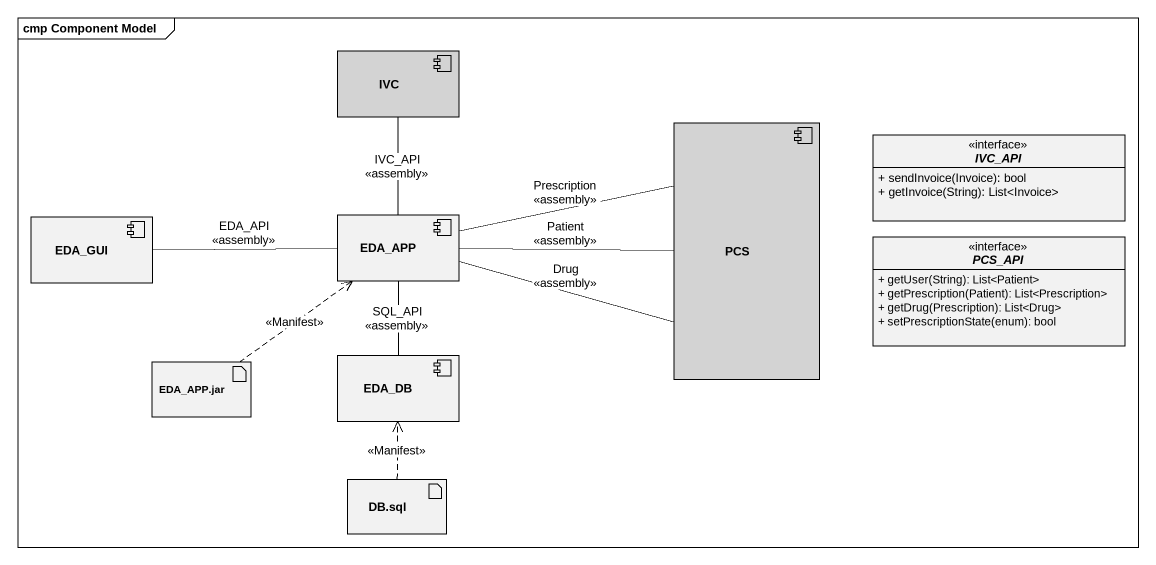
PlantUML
@startuml
mainframe cmp Component Model
allowmixing
hide circle
hide empty members
skinparam classAttributeIconSize 0
component IVC #D3D3D3
component PCS #D3D3D3
interface IVC_API {
  + sendInvoice(Invoice): bool
  + getInvoice(String): List<Invoice>
}
component EDA_GUI
component EDA_APP
interface PCS_API {
  + getUser(String): List<Patient>
  + getPrescription(Patient): List<Prescription>
  + getDrug(Prescription): List<Drug>
  + setPrescriptionState(enum): bool
}
artifact "EDA_APP.jar" as EDA_APP_jar
component EDA_DB
artifact "DB.sql" as DB_sql
EDA_GUI -right- EDA_APP : EDA_API\n<<assembly>>
EDA_APP -up- IVC : IVC_API\n<<assembly>>
EDA_APP -right- PCS : Patient\n<<assembly>>
EDA_APP -right- PCS : Prescription\n<<assembly>>
EDA_APP -right- PCS : Drug\n<<assembly>>
EDA_APP -- EDA_DB : SQL_API\n<<assembly>>
EDA_APP_jar .up.> EDA_APP : <<Manifest>>
DB_sql .up.> EDA_DB : <<Manifest>>
@enduml
